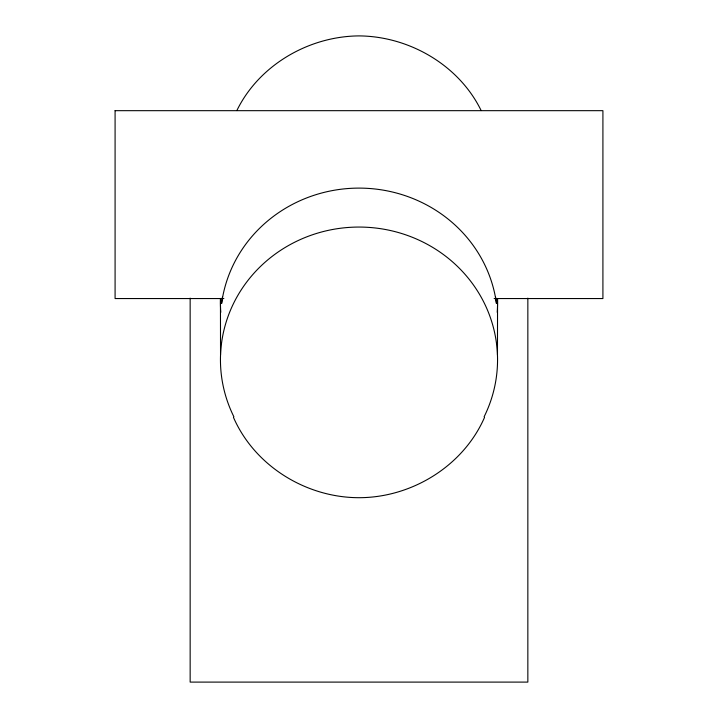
<?xml version="1.0" encoding="UTF-8"?>
<svg xmlns="http://www.w3.org/2000/svg" width="718" height="718" viewBox="0 0 718 718"><rect width="100%" height="100%" fill="white"/><g stroke="black" fill="none" stroke-linecap="round" stroke-linejoin="round"><path stroke-width="1.08" d="M497.466 354.925L497.556 298.455M236.859 110.545C259.036 65.069 308.821 36.268 359 35.9C409.179 36.268 458.964 65.069 481.141 110.545M484.551 417.346C463.245 466.099 411.791 497.664 359 497.7C306.209 497.664 254.755 466.099 233.449 417.346M115.086 110.68L602.914 110.671L602.914 298.553L494.137 298.553M223.863 298.553L115.086 298.553L115.086 110.671M220.534 354.925L220.444 298.455M527.847 298.123L527.847 682.1L190.153 682.1L190.153 298.123M233.897 416.808A138.556 132.713 0 0 1 359 227.059A138.556 132.713 0 0 1 484.103 416.808M497.484 298.706A138.556 132.175 0 0 1 497.206 312.33M220.794 312.33A138.556 132.175 0 0 1 220.516 298.706M222.409 297.225A208.507 193.654 0 0 0 221.602 303.534A138.592 132.309 0 0 1 359 188.107A138.592 132.309 0 0 1 496.461 303.534A208.507 193.654 0 0 0 495.591 297.225"/></g></svg>
